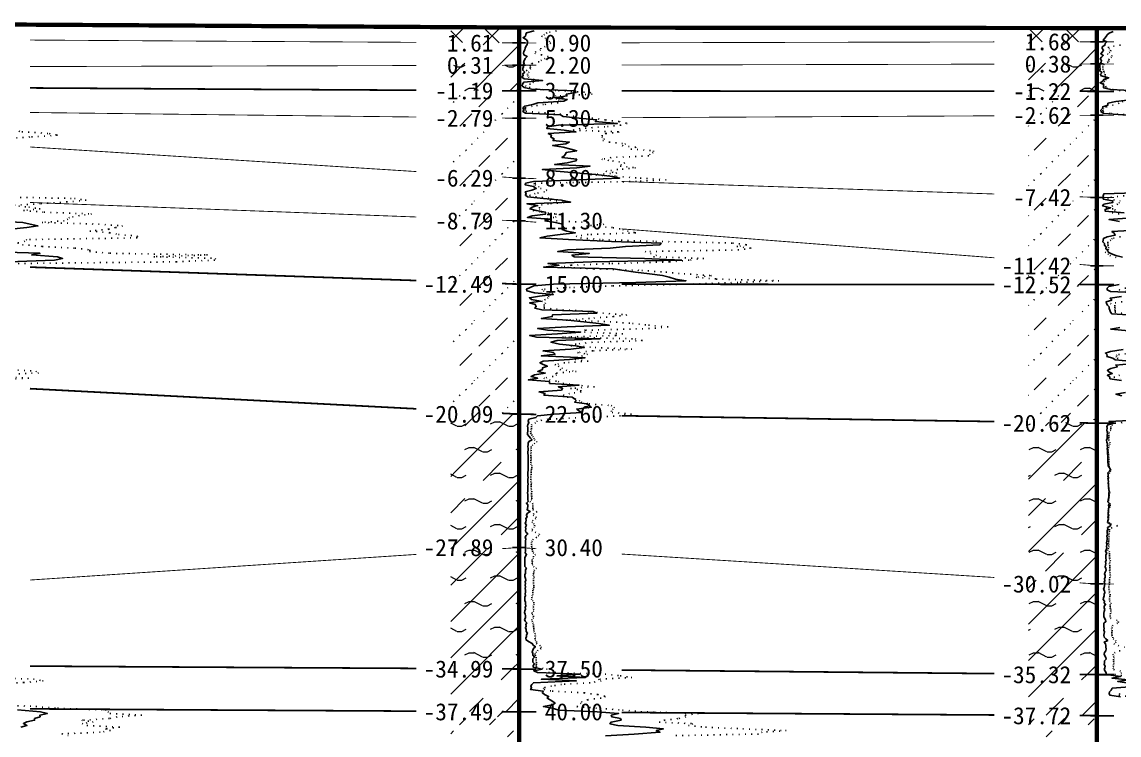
# Model space of a CAD drawing. Extents: x -37 to 3540, y -1485 to 297.
# Drawn here: x 1922 to 2050.3, y -1053.4 to -970 of the extents above; entities that cross this region are included whole.
import ezdxf
from ezdxf.enums import TextEntityAlignment as Align

# ---------------------------------------------------------------- set-up
doc = ezdxf.new("R2010")
doc.units = 0
doc.linetypes.add('DOT', pattern=[6.35, 0, -6.35])
for name, color, linetype in [('CURVE', 200, 'CONTINUOUS'), ('HOLE', 41, 'CONTINUOUS'), ('STRATUM', 241, 'CONTINUOUS')]:
    doc.layers.add(name, color=color, linetype=linetype)
doc.layers.add('HATCH', color=7, linetype='CONTINUOUS', lineweight=13)
doc.styles.add('ST', font='')
doc.styles.get('ST').set_extended_font_data('SimSun')
pattern_1 = [(45, (1459.3464, -1188), (-2.12132, 2.12132), [10, 0]), (135, (1459.3464, -1188), (-2.12132, -2.12132), [10, 0])]
pattern_2 = [(45, (1459.3464, -1188), (-4.24264, 4.24264), [10, 0]), (45, (1460.4074, -1191.182), (-2.12132, 6.36396), [3, -3])]
pattern_3 = [(45, (1459.3464, -1188), (-4.24264, 4.24264), [10, 0]), (45, (1460.4074, -1191.182), (-2.12132, 6.36396), [3, -3]), (26.565, (1460.4205, -1188.2536), (5.999823, 5.999812), [0.567, -12.849]), (0, (1459.8535, -1188.2536), (0, 6), [0.567, -5.433]), (26.565, (1457.765, -1188), (5.999823, 5.999812), [0.567, -12.849]), (0, (1458.272, -1187.7464), (0, 6), [0.567, -5.433]), (153.435, (1459.8535, -1188.2536), (-5.999818, -5e-06), [1.134, -12.2826]), (26.565, (1463.4205, -1185.2536), (5.999823, 5.999812), [0.567, -12.849]), (0, (1462.8535, -1185.2536), (0, 6), [0.567, -5.433]), (26.565, (1460.765, -1185), (5.999823, 5.999812), [0.567, -12.849]), (0, (1461.272, -1184.7464), (0, 6), [0.567, -5.433]), (153.435, (1462.8535, -1185.2536), (-5.999818, -5e-06), [1.134, -12.2826])]
pattern_4 = [(45, (1459.3464, -1188), (-7e-07, 6.999982), [1.971956, -7.927535]), (45, (1462.1593, -1185.171), (-7e-07, 6.999982), [1.99367, -7.90583]), (45, (1464.414, -1182.918), (-7e-07, 6.999982), [1.81361, -8.08588]), (26.56505, (1459.3464, -1184.5), (7, 7), [0.0965, -15.555976]), (36.8699, (1460.0464, -1183.8), (6.9999998, 7.0000002), [0.19775, -34.80225]), (315, (1462.8464, -1181.024), (6.999982, 1e-06), [0.033054, -9.86644]), (26.56505, (1462.8464, -1188), (7, 7), [0.14475, -15.50773]), (26.56505, (1463.5464, -1187.3), (7, 7), [0.10528, -15.547196]), (90, (1463.8964, -1186.95), (-7, -5e-07), [0.02877, -6.97123]), (26.56505, (1464.2464, -1186.6), (7, 7), [0.09101, -31.21394]), (36.8699, (1464.9464, -1185.9), (6.9999998, 7.0000002), [0.11069, -34.88931]), (45, (1465.6464, -1185.2), (-2e-07, 6.999982), [0.10911, -9.79038]), (315, (1466.2605, -1184.452), (6.999982, 1e-06), [0.033054, -9.86644]), (36.8699, (1460.7464, -1183.1), (7, 7), [0.10224, -34.89776]), (53.1301, (1461.4464, -1182.4), (13.9999998, 21.0000002), [0.134384, -34.865616]), (53.1301, (1462.1464, -1181.7), (13.9999998, 21), [0.126246, -34.873754])]
pattern_5 = [(45, (1459.3464, -1188), (-2.12132, 2.12132), [10, 0]), (26.565, (1460.4205, -1188.2536), (5.999823, 5.999812), [0.567, -12.849]), (0, (1459.8535, -1188.2536), (0, 6), [0.567, -5.433]), (26.565, (1457.765, -1188), (5.999823, 5.999812), [0.567, -12.849]), (0, (1458.272, -1187.7464), (0, 6), [0.567, -5.433]), (153.435, (1459.8535, -1188.2536), (-5.999818, -5e-06), [1.134, -12.2826]), (26.565, (1463.4205, -1185.2536), (5.999823, 5.999812), [0.567, -12.849]), (0, (1462.8535, -1185.2536), (0, 6), [0.567, -5.433]), (26.565, (1460.765, -1185), (5.999823, 5.999812), [0.567, -12.849]), (0, (1461.272, -1184.7464), (0, 6), [0.567, -5.433]), (153.435, (1462.8535, -1185.2536), (-5.999818, -5e-06), [1.134, -12.2826])]
pattern_6 = [(45, (1459.3464, -1188), (-6e-07, 6.999982), [0.9473, -8.9522]), (45, (1460.7464, -1186.6), (-6e-07, 6.999982), [0.9869, -8.9126]), (45, (1462.1464, -1185.2), (-6e-07, 6.999982), [1.06018, -8.83931]), (45, (1463.5464, -1183.8), (-6e-07, 6.999982), [0.94918, -8.95032]), (45, (1464.9464, -1182.4), (-6e-07, 6.999982), [1.0365, -8.86299]), (45, (1462.8464, -1188), (-6e-07, 6.999982), [1.01335, -8.88615]), (45, (1464.2464, -1186.6), (-6e-07, 6.999982), [1.07896, -12.12037]), (45, (1465.6464, -1185.2), (-6e-07, 6.999982), [0.99882, -8.90067]), (45, (1460.0464, -1183.8), (-4e-07, 6.999982), [1.05533, -8.844165]), (45, (1461.4464, -1182.4), (-4e-07, 6.999982), [1.0365, -8.86299])]

msp = doc.modelspace()

# ---------------------------------------------------------------- hatches: boundary and pattern name
at = {"layer": 'HATCH'}
h = msp.add_hatch(dxfattribs=at)
h.set_pattern_fill('STT', color=50, style=0)
h.set_pattern_definition(pattern_1)
h.paths.add_polyline_path([(1980.11, -970.65), (1972.11, -970.6), (1972.11, -972.4), (1980.11, -972.45)])
h.paths.add_polyline_path([(1970.9, -973.94), (1977.6, -973.94), (1977.6, -971.01), (1970.9, -971.01)], flags=9)
h = msp.add_hatch(dxfattribs=at)
h.set_pattern_fill('FZNT', color=32, style=0)
h.set_pattern_definition(pattern_2)
h.paths.add_polyline_path([(1980.11, -972.45), (1972.11, -972.4), (1972.11, -975.07), (1980.11, -975.05)])
h.paths.add_polyline_path([(1970.9, -976.54), (1977.6, -976.54), (1977.6, -973.61), (1970.9, -973.61)], flags=9)
h.paths.add_polyline_path([(1970.9, -973.94), (1977.6, -973.94), (1977.6, -971.01), (1970.9, -971.01)], flags=9)
h = msp.add_hatch(dxfattribs=at)
h.set_pattern_fill('STT', color=50, style=0)
h.set_pattern_definition(pattern_1)
h.paths.add_polyline_path([(2047.68, -970.71), (2039.68, -970.7), (2039.68, -972.32), (2047.68, -972.31)])
h.paths.add_polyline_path([(2038.47, -973.79), (2045.17, -973.79), (2045.17, -970.86), (2038.47, -970.86)], flags=9)
h = msp.add_hatch(dxfattribs=at)
h.set_pattern_fill('FZNT', color=32, style=0)
h.set_pattern_definition(pattern_2)
h.paths.add_polyline_path([(2047.68, -972.31), (2039.68, -972.32), (2039.68, -974.92), (2047.68, -974.91)])
h.paths.add_polyline_path([(2038.47, -976.39), (2045.17, -976.39), (2045.17, -973.46), (2038.47, -973.46)], flags=9)
h.paths.add_polyline_path([(2038.47, -973.79), (2045.17, -973.79), (2045.17, -970.86), (2038.47, -970.86)], flags=9)
h = msp.add_hatch(dxfattribs=at)
h.set_pattern_fill('YNFNT', color=251, style=0)
h.set_pattern_definition(pattern_3)
h.paths.add_polyline_path([(1980.11, -975.05), (1972.11, -975.07), (1972.11, -978), (1980.11, -978.05)])
h.paths.add_polyline_path([(1969.47, -979.54), (1977.6, -979.54), (1977.6, -976.61), (1969.47, -976.61)], flags=9)
h.paths.add_polyline_path([(1970.9, -976.54), (1977.6, -976.54), (1977.6, -973.61), (1970.9, -973.61)], flags=9)
h = msp.add_hatch(dxfattribs=at)
h.set_pattern_fill('YNFNT', color=251, style=0)
h.set_pattern_definition(pattern_3)
h.paths.add_polyline_path([(2047.68, -974.91), (2039.68, -974.92), (2039.68, -978.1), (2047.68, -978.11)])
h.paths.add_polyline_path([(2037.05, -979.59), (2045.17, -979.59), (2045.17, -976.68), (2037.05, -976.68)], flags=9)
h.paths.add_polyline_path([(2038.47, -976.39), (2045.17, -976.39), (2045.17, -973.46), (2038.47, -973.46)], flags=9)
h = msp.add_hatch(dxfattribs=at)
h.set_pattern_fill('SZFT', color=52, style=0)
h.set_pattern_definition(pattern_4)
h.paths.add_polyline_path([(1980.11, -978.05), (1972.11, -978), (1972.11, -981.16), (1980.11, -981.25)])
h.paths.add_polyline_path([(1969.47, -982.74), (1977.6, -982.74), (1977.6, -979.81), (1969.47, -979.81)], flags=9)
h.paths.add_polyline_path([(1969.47, -979.54), (1977.6, -979.54), (1977.6, -976.61), (1969.47, -976.61)], flags=9)
h = msp.add_hatch(dxfattribs=at)
h.set_pattern_fill('SZFT', color=52, style=0)
h.set_pattern_definition(pattern_4)
h.paths.add_polyline_path([(2047.68, -978.11), (2046.93, -978.11), (2039.68, -978.1), (2039.68, -980.95), (2047.68, -980.91)])
h.paths.add_polyline_path([(2037.04, -982.39), (2045.17, -982.39), (2045.17, -979.46), (2037.04, -979.46)], flags=9)
h.paths.add_polyline_path([(2037.05, -979.59), (2045.17, -979.59), (2045.17, -976.68), (2037.05, -976.68)], flags=9)
h = msp.add_hatch(dxfattribs=at)
h.set_pattern_fill('SZFT', color=52, style=0)
h.set_pattern_definition(pattern_4)
h.paths.add_polyline_path([(1980.11, -981.25), (1972.11, -981.16), (1972.11, -987.74), (1980.11, -988.25)])
h.paths.add_polyline_path([(1969.47, -989.74), (1977.6, -989.74), (1977.6, -986.81), (1969.47, -986.81)], flags=9)
h.paths.add_polyline_path([(1969.47, -982.74), (1977.6, -982.74), (1977.6, -979.81), (1969.47, -979.81)], flags=9)
h = msp.add_hatch(dxfattribs=at)
h.set_pattern_fill('SZFT', color=52, style=0)
h.set_pattern_definition(pattern_4)
h.paths.add_polyline_path([(2047.68, -980.91), (2039.68, -980.95), (2039.68, -990.24), (2047.68, -990.51)])
h.paths.add_polyline_path([(2037.05, -991.99), (2045.17, -991.99), (2045.17, -989.09), (2037.05, -989.09)], flags=9)
h.paths.add_polyline_path([(2037.04, -982.39), (2045.17, -982.39), (2045.17, -979.46), (2037.04, -979.46)], flags=9)
h = msp.add_hatch(dxfattribs=at)
h.set_pattern_fill('SZFT', color=52, style=0)
h.set_pattern_definition(pattern_4)
h.paths.add_polyline_path([(1980.11, -988.25), (1972.11, -987.74), (1972.11, -992.95), (1980.11, -993.25)])
h.paths.add_polyline_path([(1969.47, -994.74), (1977.6, -994.74), (1977.6, -991.81), (1969.47, -991.81)], flags=9)
h.paths.add_polyline_path([(1969.47, -989.74), (1977.6, -989.74), (1977.6, -986.81), (1969.47, -986.81)], flags=9)
h = msp.add_hatch(dxfattribs=at)
h.set_pattern_fill('SZFT', color=52, style=0)
h.set_pattern_definition(pattern_4)
h.paths.add_polyline_path([(2047.68, -990.51), (2039.68, -990.24), (2039.68, -997.88), (2047.68, -998.51)])
h.paths.add_polyline_path([(2035.62, -999.99), (2045.17, -999.99), (2045.17, -997.08), (2035.62, -997.08)], flags=9)
h.paths.add_polyline_path([(2037.05, -991.99), (2045.17, -991.99), (2045.17, -989.09), (2037.05, -989.09)], flags=9)
h = msp.add_hatch(dxfattribs=at)
h.set_pattern_fill('SZFT', color=52, style=0)
h.set_pattern_definition(pattern_4)
h.paths.add_polyline_path([(1980.11, -993.25), (1972.11, -992.95), (1972.11, -1000.37), (1980.11, -1000.65)])
h.paths.add_polyline_path([(1968.04, -1002.14), (1977.6, -1002.14), (1977.6, -999.21), (1968.04, -999.21)], flags=9)
h.paths.add_polyline_path([(1969.47, -994.74), (1977.6, -994.74), (1977.6, -991.81), (1969.47, -991.81)], flags=9)
h = msp.add_hatch(dxfattribs=at)
h.set_pattern_fill('SZFT', color=52, style=0)
h.set_pattern_definition(pattern_4)
h.paths.add_polyline_path([(2047.68, -998.51), (2039.68, -997.88), (2039.68, -1000.7), (2047.68, -1000.71)])
h.paths.add_polyline_path([(2035.62, -1002.19), (2045.17, -1002.19), (2045.17, -999.28), (2035.62, -999.28)], flags=9)
h.paths.add_polyline_path([(2035.62, -999.99), (2045.17, -999.99), (2045.17, -997.08), (2035.62, -997.08)], flags=9)
h = msp.add_hatch(dxfattribs=at)
h.set_pattern_fill('SZFT', color=52, style=0)
h.set_pattern_definition(pattern_4)
h.paths.add_polyline_path([(1980.11, -1000.65), (1972.11, -1000.37), (1972.11, -1015.43), (1980.11, -1015.85)])
h.paths.add_polyline_path([(1968.04, -1017.34), (1977.6, -1017.34), (1977.6, -1014.41), (1968.04, -1014.41)], flags=9)
h.paths.add_polyline_path([(1968.04, -1002.14), (1977.6, -1002.14), (1977.6, -999.21), (1968.04, -999.21)], flags=9)
h = msp.add_hatch(dxfattribs=at)
h.set_pattern_fill('SZFT', color=52, style=0)
h.set_pattern_definition(pattern_4)
h.paths.add_polyline_path([(2047.68, -1000.71), (2046.93, -1000.71), (2039.68, -1000.7), (2039.68, -1016.78), (2047.68, -1016.91)])
h.paths.add_polyline_path([(2035.61, -1018.39), (2045.17, -1018.39), (2045.17, -1015.46), (2035.61, -1015.46)], flags=9)
h.paths.add_polyline_path([(2035.62, -1002.19), (2045.17, -1002.19), (2045.17, -999.28), (2035.62, -999.28)], flags=9)
h = msp.add_hatch(dxfattribs=at)
h.set_pattern_fill('YNFNT', color=251, style=0)
h.set_pattern_definition(pattern_3)
h.paths.add_polyline_path([(1980.11, -1015.85), (1972.11, -1015.43), (1972.11, -1031.98), (1980.11, -1031.45)])
h.paths.add_polyline_path([(1968.04, -1032.94), (1977.6, -1032.94), (1977.6, -1030.01), (1968.04, -1030.01)], flags=9)
h.paths.add_polyline_path([(1968.04, -1017.34), (1977.6, -1017.34), (1977.6, -1014.41), (1968.04, -1014.41)], flags=9)
h = msp.add_hatch(dxfattribs=at)
h.set_pattern_fill('YNFNT', color=251, style=0)
h.set_pattern_definition(pattern_3)
h.paths.add_polyline_path([(2047.68, -1016.91), (2039.68, -1016.78), (2039.68, -1035.2), (2047.68, -1035.71)])
h.paths.add_polyline_path([(2035.61, -1037.19), (2045.17, -1037.19), (2045.17, -1034.26), (2035.61, -1034.26)], flags=9)
h.paths.add_polyline_path([(2035.61, -1018.39), (2045.17, -1018.39), (2045.17, -1015.46), (2035.61, -1015.46)], flags=9)
h = msp.add_hatch(dxfattribs=at)
h.set_pattern_fill('YNNT', color=251, style=0)
h.set_pattern_definition(pattern_5)
h.paths.add_polyline_path([(1980.11, -1031.45), (1972.11, -1031.98), (1972.11, -1045.6), (1980.11, -1045.65)])
h.paths.add_polyline_path([(1968.04, -1047.14), (1977.6, -1047.14), (1977.6, -1044.21), (1968.04, -1044.21)], flags=9)
h.paths.add_polyline_path([(1968.04, -1032.94), (1977.6, -1032.94), (1977.6, -1030.01), (1968.04, -1030.01)], flags=9)
h = msp.add_hatch(dxfattribs=at)
h.set_pattern_fill('YNNT', color=251, style=0)
h.set_pattern_definition(pattern_5)
h.paths.add_polyline_path([(2047.68, -1035.71), (2039.68, -1035.2), (2039.68, -1046.23), (2047.68, -1046.31)])
h.paths.add_polyline_path([(2035.61, -1047.79), (2045.17, -1047.79), (2045.17, -1044.86), (2035.61, -1044.86)], flags=9)
h.paths.add_polyline_path([(2035.61, -1037.19), (2045.17, -1037.19), (2045.17, -1034.26), (2035.61, -1034.26)], flags=9)
h = msp.add_hatch(dxfattribs=at)
h.set_pattern_fill('FZNT', color=32, style=0)
h.set_pattern_definition(pattern_2)
h.paths.add_polyline_path([(1980.11, -1045.65), (1972.11, -1045.6), (1972.11, -1050.6), (1980.11, -1050.65)])
h.paths.add_polyline_path([(1968.04, -1052.14), (1977.6, -1052.14), (1977.6, -1049.21), (1968.04, -1049.21)], flags=9)
h.paths.add_polyline_path([(1968.04, -1047.14), (1977.6, -1047.14), (1977.6, -1044.21), (1968.04, -1044.21)], flags=9)
h = msp.add_hatch(dxfattribs=at)
h.set_pattern_fill('FZNT', color=32, style=0)
h.set_pattern_definition(pattern_2)
h.paths.add_polyline_path([(2047.68, -1046.31), (2039.68, -1046.23), (2039.68, -1051.05), (2047.68, -1051.11)])
h.paths.add_polyline_path([(2035.61, -1052.59), (2045.17, -1052.59), (2045.17, -1049.66), (2035.61, -1049.66)], flags=9)
h.paths.add_polyline_path([(2035.61, -1047.79), (2045.17, -1047.79), (2045.17, -1044.86), (2035.61, -1044.86)], flags=9)
h = msp.add_hatch(dxfattribs=at)
h.set_pattern_fill('NZFT', color=52, style=0)
h.set_pattern_definition(pattern_6)
h.paths.add_polyline_path([(1980.11, -1050.65), (1972.11, -1050.6), (1972.11, -1055.88), (1980.11, -1055.65)])
h.paths.add_polyline_path([(1968.04, -1057.14), (1977.6, -1057.14), (1977.6, -1054.21), (1968.04, -1054.21)], flags=9)
h.paths.add_polyline_path([(1968.04, -1052.14), (1977.6, -1052.14), (1977.6, -1049.21), (1968.04, -1049.21)], flags=9)
h = msp.add_hatch(dxfattribs=at)
h.set_pattern_fill('NZFT', color=52, style=0)
h.set_pattern_definition(pattern_6)
h.paths.add_polyline_path([(2047.68, -1051.11), (2039.68, -1051.05), (2039.68, -1056.93), (2047.68, -1057.11)])
h.paths.add_polyline_path([(2035.61, -1058.59), (2045.17, -1058.59), (2045.17, -1055.66), (2035.61, -1055.66)], flags=9)
h.paths.add_polyline_path([(2035.61, -1052.59), (2045.17, -1052.59), (2045.17, -1049.66), (2035.61, -1049.66)], flags=9)

# ---------------------------------------------------------------- linework, layer by layer
at = {"layer": 'CURVE', "color": 30, "linetype": 'Continuous'}
for points in [[(1981.86, -971.05), (1980.98, -971.25), (1980.9, -971.45), (1980.87, -971.65), (1980.58, -971.85), (1980.95, -972.05), (1981.11, -972.25), (1981.09, -972.45), (1981.05, -972.65), (1980.9, -972.85), (1980.84, -973.05), (1980.78, -973.25), (1980.68, -973.45), (1980.63, -973.65), (1980.67, -973.85), (1981.06, -974.05), (1980.82, -974.25), (1980.76, -974.45), (1980.63, -974.65), (1980.72, -974.85), (1980.55, -975.05), (1980.64, -975.25), (1980.55, -975.45), (1980.53, -975.65), (1980.78, -975.85), (1980.54, -976.05), (1980.59, -976.25), (1980.43, -976.45), (1980.71, -976.65), (1982.86, -976.85), (1980.66, -977.05), (1980.52, -977.25), (1980.49, -977.45), (1980.72, -977.65), (1981.55, -977.85), (1986.71, -978.05), (1986.76, -978.25), (1985.62, -978.45), (1985.71, -978.65), (1984.29, -978.85), (1985.74, -979.05), (1985.35, -979.25), (1982.3, -979.45), (1981.72, -979.65), (1980.78, -979.85), (1980.56, -980.05), (1980.68, -980.25), (1980.53, -980.45), (1980.87, -980.65), (1984.97, -980.85), (1985.25, -981.05), (1987.14, -981.25), (1989.2, -981.45), (1989.01, -981.65), (1991.61, -981.85), (1984.73, -982.05), (1983.42, -982.25), (1983.35, -982.45), (1985.39, -982.65), (1986.76, -982.85), (1983.53, -983.05), (1983.9, -983.25), (1983.82, -983.45), (1984.21, -983.65), (1984.07, -983.85), (1985.97, -984.05), (1985.56, -984.25), (1984.03, -984.45), (1985.28, -984.65), (1986.18, -984.85), (1986.85, -985.05), (1985.62, -985.25), (1985.53, -985.45), (1985.39, -985.65), (1985.12, -985.85), (1986.86, -986.05), (1986.76, -986.25), (1985.72, -986.45), (1984.27, -986.65), (1988.41, -986.85), (1986.87, -987.05), (1982.83, -987.25), (1984.46, -987.45), (1986.76, -987.65), (1989.08, -987.85), (1991.05, -988.05), (1991.87, -988.25), (1987.09, -988.45), (1981.81, -988.65), (1980.87, -988.85), (1980.84, -989.05), (1981.81, -989.25), (1982.12, -989.45), (1981.61, -989.65), (1980.84, -989.85), (1980.94, -990.05), (1980.86, -990.25), (1981.1, -990.45), (1982.95, -990.65), (1985.09, -990.85), (1986.14, -991.05), (1981.03, -991.25), (1982.23, -991.45), (1981.66, -991.65), (1981.38, -991.85), (1982.1, -992.05), (1983.2, -992.25), (1983.21, -992.45), (1981.65, -992.65), (1981.08, -992.85), (1983.72, -993.05), (1983.13, -993.25), (1984.36, -993.45), (1985.19, -993.65), (1985.2, -993.85), (1985.37, -994.05), (1985.14, -994.25), (1985.69, -994.45), (1986.7, -994.65), (1984.9, -994.85), (1983.4, -995.05), (1982.55, -995.25), (1985.9, -995.45), (1990.91, -995.65), (1996.71, -995.85), (1996.58, -996.05), (1992.55, -996.25), (1990.77, -996.45), (1985.77, -996.65), (1984.64, -996.85), (1988.32, -997.05), (1986.29, -997.25), (1986.55, -997.45), (1994.78, -997.65), (1999.13, -997.85), (1988.6, -998.05), (1983.48, -998.25), (1984.76, -998.45), (1982.98, -998.65), (1991.13, -998.85), (1992.38, -999.05), (1993.73, -999.25), (1995.37, -999.45), (1996.89, -999.65), (1997.66, -999.85), (1998.39, -1000.05), (1999.62, -1000.25), (1993.78, -1000.45), (1984.14, -1000.65), (1981.83, -1000.85), (1981.39, -1001.05), (1980.96, -1001.25), (1981.03, -1001.45), (1981.92, -1001.65), (1984.13, -1001.85), (1982.5, -1002.05), (1981.31, -1002.25), (1981.56, -1002.45), (1982.62, -1002.65), (1981.33, -1002.85), (1982, -1003.05), (1982.12, -1003.25), (1981.94, -1003.45), (1982.79, -1003.65), (1988.79, -1003.85), (1989.19, -1004.05), (1984.01, -1004.25), (1983.98, -1004.45), (1982.7, -1004.65), (1985.81, -1004.85), (1987.69, -1005.05), (1989.44, -1005.25), (1990.65, -1005.45), (1985.73, -1005.65), (1982.28, -1005.85), (1983.44, -1006.05), (1987.31, -1006.25), (1984.6, -1006.45), (1981.33, -1006.65), (1982.15, -1006.85), (1989.59, -1007.05), (1984.55, -1007.25), (1983.84, -1007.45), (1984.83, -1007.65), (1986.74, -1007.85), (1987.76, -1008.05), (1986.18, -1008.25), (1982.92, -1008.45), (1984.13, -1008.65), (1984.33, -1008.85), (1982.71, -1009.05), (1987.83, -1009.25), (1985.99, -1009.45), (1982.91, -1009.65), (1982.55, -1009.85), (1982.93, -1010.05), (1983.42, -1010.25), (1982.83, -1010.45), (1982.83, -1010.65), (1982.29, -1010.85), (1983.18, -1011.05), (1981.93, -1011.25), (1981.51, -1011.45), (1982.3, -1011.65), (1981.18, -1011.85), (1983.66, -1012.05), (1983.68, -1012.25), (1987.13, -1012.45), (1984.72, -1012.65), (1985.19, -1012.85), (1985.06, -1013.05), (1982.44, -1013.25), (1983.15, -1013.45), (1983.02, -1013.65), (1986.31, -1013.85), (1986.59, -1014.05), (1986.77, -1014.25), (1986.61, -1014.45), (1988.01, -1014.65), (1988.31, -1014.85), (1988.55, -1015.05), (1986.85, -1015.25), (1987.1, -1015.45), (1987.44, -1015.65), (1984.18, -1015.85), (1982.27, -1016.05), (1982.08, -1016.25), (1981.24, -1016.45), (1981.18, -1016.65), (1981.27, -1016.85), (1981.15, -1017.05), (1981.1, -1017.25), (1981.14, -1017.45), (1981.14, -1017.65), (1981.12, -1017.85), (1981.09, -1018.05), (1981.09, -1018.25), (1981.3, -1018.45), (1981.45, -1018.65), (1981.63, -1018.85), (1981.27, -1019.05), (1981.17, -1019.25), (1981.16, -1019.45), (1981.14, -1019.65), (1981.16, -1019.85), (1981.19, -1020.05), (1981.14, -1020.25), (1981.14, -1020.45), (1981.17, -1020.65), (1981.17, -1020.85), (1981.18, -1021.05), (1981.17, -1021.25), (1981.16, -1021.45), (1981.16, -1021.65), (1981.18, -1021.85), (1981.17, -1022.05), (1981.19, -1022.25), (1981.19, -1022.45), (1981.12, -1022.65), (1981.13, -1022.85), (1981.13, -1023.05), (1981.17, -1023.25), (1981.15, -1023.45), (1981.14, -1023.65), (1981.15, -1023.85), (1981.16, -1024.05), (1981.12, -1024.25), (1981.14, -1024.45), (1981.13, -1024.65), (1981.14, -1024.85), (1981.1, -1025.05), (1981.13, -1025.25), (1981.15, -1025.45), (1981.12, -1025.65), (1981.12, -1025.85), (1981.18, -1026.05), (1980.97, -1026.25), (1981.15, -1026.45), (1981.12, -1026.65), (1981.1, -1026.85), (1981.06, -1027.05), (1981.42, -1027.25), (1981.07, -1027.45), (1980.96, -1027.65), (1981.04, -1027.85), (1980.91, -1028.05), (1980.93, -1028.25), (1980.91, -1028.45), (1980.83, -1028.65), (1980.96, -1028.85), (1980.87, -1029.05), (1980.91, -1029.25), (1980.87, -1029.45), (1980.9, -1029.65), (1981.15, -1029.85), (1980.94, -1030.05), (1980.84, -1030.25), (1980.9, -1030.45), (1980.87, -1030.65), (1980.86, -1030.85), (1980.85, -1031.05), (1980.88, -1031.25), (1980.86, -1031.45), (1980.88, -1031.65), (1980.85, -1031.85), (1980.81, -1032.05), (1980.98, -1032.25), (1980.85, -1032.45), (1980.78, -1032.65), (1980.77, -1032.85), (1980.79, -1033.05), (1980.78, -1033.25), (1980.77, -1033.45), (1980.8, -1033.65), (1980.96, -1033.85), (1980.86, -1034.05), (1980.85, -1034.25), (1980.86, -1034.45), (1980.78, -1034.65), (1980.8, -1034.85), (1980.85, -1035.05), (1980.91, -1035.25), (1980.82, -1035.45), (1980.86, -1035.65), (1980.81, -1035.85), (1980.85, -1036.05), (1980.83, -1036.25), (1980.86, -1036.45), (1980.85, -1036.65), (1980.82, -1036.85), (1980.87, -1037.05), (1980.77, -1037.25), (1980.77, -1037.45), (1980.79, -1037.65), (1980.85, -1037.85), (1980.85, -1038.05), (1980.91, -1038.25), (1980.83, -1038.45), (1980.86, -1038.65), (1980.8, -1038.85), (1980.75, -1039.05), (1980.84, -1039.25), (1980.86, -1039.45), (1980.86, -1039.65), (1980.76, -1039.85), (1980.81, -1040.05), (1981, -1040.25), (1980.89, -1040.45), (1980.94, -1040.65), (1980.85, -1040.85), (1980.93, -1041.05), (1980.94, -1041.25), (1981.08, -1041.45), (1980.98, -1041.65), (1980.97, -1041.85), (1980.91, -1042.05), (1980.93, -1042.25), (1981.21, -1042.45), (1981.65, -1042.65), (1981.74, -1042.85), (1982.03, -1043.05), (1981.78, -1043.25), (1981.71, -1043.45), (1981.65, -1043.65), (1981.7, -1043.85), (1981.71, -1044.05), (1981.93, -1044.25), (1981.72, -1044.45), (1981.73, -1044.65), (1981.72, -1044.85), (1981.93, -1045.05), (1981.77, -1045.25), (1981.77, -1045.45), (1982.8, -1045.65), (1981.82, -1045.85), (1982.28, -1046.05), (1987.28, -1046.25), (1984.56, -1046.45), (1987.86, -1046.65), (1982.73, -1046.85), (1986.82, -1047.05), (1981.79, -1047.25), (1981.6, -1047.45), (1981.47, -1047.65), (1981.58, -1047.85), (1981.46, -1048.05), (1982.92, -1048.25), (1982.83, -1048.45), (1983.08, -1048.65), (1983.57, -1048.85), (1983.38, -1049.05), (1983.75, -1049.25), (1984.04, -1049.45), (1984.33, -1049.65), (1984.02, -1049.85), (1982.95, -1050.05), (1984.12, -1050.25), (1984.77, -1050.45), (1989.24, -1050.65), (1991.74, -1050.85), (1990.88, -1051.05), (1990.97, -1051.25), (1991.96, -1051.45), (1992.03, -1051.65), (1990.87, -1051.85), (1990.74, -1052.05), (1991.64, -1052.25), (1994.94, -1052.45), (1996.99, -1052.65), (1996.16, -1052.85), (1996.58, -1053.05), (1993.57, -1053.25), (1990.22, -1053.45)], [(2049.58, -971.11), (2049.12, -971.31), (2048.9, -971.51), (2048.75, -971.71), (2048.6, -971.91), (2048.4, -972.11), (2048.83, -972.31), (2048.65, -972.51), (2048.61, -972.71), (2048.3, -972.91), (2048.3, -973.11), (2048.46, -973.31), (2048.29, -973.51), (2048.13, -973.71), (2048.42, -973.91), (2048.23, -974.11), (2048.08, -974.31), (2048.23, -974.51), (2048.17, -974.71), (2048.04, -974.91), (2048.04, -975.11), (2048.02, -975.31), (2048.06, -975.51), (2048, -975.71), (2048.29, -975.91), (2048.09, -976.11), (2048.18, -976.31), (2049.07, -976.51), (2048.49, -976.71), (2048.37, -976.91), (2048.05, -977.11), (2048.49, -977.31), (2048.47, -977.51), (2048.46, -977.71), (2049.31, -977.91), (2053.86, -978.11)], [(2051.57, -979.11), (2049.91, -979.31), (2048.97, -979.51), (2048.98, -979.71), (2048.37, -979.91), (2048.33, -980.11), (2048.16, -980.31), (2048.18, -980.51), (2048.48, -980.71), (2051.27, -980.91)], [(2054.53, -989.91), (2048.48, -990.11), (2048.41, -990.31), (2048.44, -990.51), (2048.42, -990.71), (2049.5, -990.91), (2049.54, -991.11), (2048.51, -991.31), (2048.35, -991.51), (2049.29, -991.71), (2048.64, -991.91), (2048.64, -992.11), (2050.88, -992.31)], [(2051.69, -992.91), (2049.1, -993.11), (2050.32, -993.31)], [(1918.27, -993.24), (1922.07, -993.44), (1922.94, -993.64), (1923.84, -993.84), (1922.56, -994.04), (1920.63, -994.24)], [(2052.91, -994.31), (2049.44, -994.51), (2049.69, -994.71), (2049.82, -994.91), (2048.87, -995.11), (2048.45, -995.31), (2048.42, -995.51), (2048.36, -995.71), (2048.58, -995.91), (2048.58, -996.11), (2048.76, -996.31), (2048.74, -996.51), (2048.96, -996.71), (2049.01, -996.91), (2049.39, -997.11), (2049.91, -997.31), (2050.69, -997.51)], [(1917.39, -996.84), (1924.08, -997.04), (1923.13, -997.24), (1926.14, -997.44), (1926.72, -997.64), (1925.77, -997.84), (1920.41, -998.04)], [(2050.29, -1000.71), (2049.09, -1000.91), (2048.9, -1001.11), (2048.87, -1001.31), (2049.28, -1001.51), (2053.65, -1001.71)], [(2050.56, -1002.11), (2049.23, -1002.31), (2049.42, -1002.51), (2048.78, -1002.71), (2048.81, -1002.91), (2048.92, -1003.11), (2049.11, -1003.31), (2049.13, -1003.51), (2049.18, -1003.71), (2049.28, -1003.91), (2049.41, -1004.11), (2052.52, -1004.31)], [(2050.37, -1005.71), (2049.3, -1005.91), (2051.42, -1006.11)], [(2050.74, -1008.31), (2049.28, -1008.51), (2048.67, -1008.71), (2048.88, -1008.91), (2048.85, -1009.11), (2049.55, -1009.31), (2049.83, -1009.51), (2051.88, -1009.71)], [(2052.37, -1009.91), (2049.88, -1010.11), (2050.09, -1010.31), (2049.31, -1010.51), (2048.91, -1010.71), (2049.06, -1010.91), (2049.48, -1011.11), (2048.92, -1011.31), (2049.21, -1011.51), (2049.21, -1011.71), (2050.56, -1011.91)], [(2051.02, -1013.31), (2049.91, -1013.51), (2050.59, -1013.71)], [(2053.02, -1016.51), (2049.1, -1016.71), (2049.72, -1016.91), (2048.96, -1017.11), (2048.85, -1017.31), (2048.87, -1017.51), (2048.86, -1017.71), (2048.89, -1017.91), (2048.92, -1018.11), (2048.88, -1018.31), (2048.89, -1018.51), (2048.87, -1018.71), (2048.79, -1018.91), (2048.86, -1019.11), (2048.94, -1019.31), (2048.9, -1019.51), (2048.92, -1019.71), (2048.89, -1019.91), (2048.92, -1020.11), (2048.93, -1020.31), (2048.93, -1020.51), (2048.98, -1020.71), (2048.96, -1020.91), (2048.96, -1021.11), (2048.98, -1021.31), (2048.96, -1021.51), (2048.99, -1021.71), (2048.99, -1021.91), (2049.17, -1022.11), (2049.28, -1022.31), (2049.17, -1022.51), (2048.97, -1022.71), (2048.99, -1022.91), (2049, -1023.11), (2049.03, -1023.31), (2048.99, -1023.51), (2049.02, -1023.71), (2049.01, -1023.91), (2049.05, -1024.11), (2049.04, -1024.31), (2049.06, -1024.51), (2049.09, -1024.71), (2049.11, -1024.91), (2049.08, -1025.11), (2049.08, -1025.31), (2049.07, -1025.51), (2049.03, -1025.71), (2048.99, -1025.91), (2048.96, -1026.11), (2049.15, -1026.31), (2049.03, -1026.51), (2049.06, -1026.71), (2049.05, -1026.91), (2049.04, -1027.11), (2049.03, -1027.31), (2048.99, -1027.51), (2049.06, -1027.71), (2048.98, -1027.91), (2049.03, -1028.11), (2048.95, -1028.31), (2048.93, -1028.51), (2049.28, -1028.71), (2049.26, -1028.91), (2048.93, -1029.11), (2048.96, -1029.31), (2048.9, -1029.51), (2048.88, -1029.71), (2048.92, -1029.91), (2048.85, -1030.11), (2048.87, -1030.31), (2048.88, -1030.51), (2048.85, -1030.71), (2048.8, -1030.91), (2048.86, -1031.11), (2048.79, -1031.31), (2048.85, -1031.51), (2048.78, -1031.71), (2048.69, -1031.91), (2048.83, -1032.11), (2048.74, -1032.31), (2048.72, -1032.51), (2048.72, -1032.71), (2048.77, -1032.91), (2048.69, -1033.11), (2048.71, -1033.31), (2048.67, -1033.51), (2048.65, -1033.71), (2048.74, -1033.91), (2048.78, -1034.11), (2048.64, -1034.31), (2048.59, -1034.51), (2048.65, -1034.71), (2048.64, -1034.91), (2048.57, -1035.11), (2048.6, -1035.31), (2048.55, -1035.51), (2048.6, -1035.71), (2048.58, -1035.91), (2048.53, -1036.11), (2048.47, -1036.31), (2048.58, -1036.51), (2048.6, -1036.71), (2048.52, -1036.91), (2048.54, -1037.11), (2048.45, -1037.31), (2048.42, -1037.51), (2048.57, -1037.71), (2048.53, -1037.91), (2048.69, -1038.11), (2048.55, -1038.31), (2048.55, -1038.51), (2048.6, -1038.71), (2048.53, -1038.91), (2048.49, -1039.11), (2048.48, -1039.31), (2048.51, -1039.51), (2048.57, -1039.71), (2048.7, -1039.91), (2048.74, -1040.11), (2048.5, -1040.31), (2048.49, -1040.51), (2048.48, -1040.71), (2048.52, -1040.91), (2048.51, -1041.11), (2048.57, -1041.31), (2048.53, -1041.51), (2048.49, -1041.71), (2048.54, -1041.91), (2048.74, -1042.11), (2048.95, -1042.31), (2048.55, -1042.51), (2048.67, -1042.71), (2048.74, -1042.91), (2048.74, -1043.11), (2048.77, -1043.31), (2048.74, -1043.51), (2048.59, -1043.71), (2048.55, -1043.91), (2048.6, -1044.11), (2048.74, -1044.31), (2048.75, -1044.51), (2048.57, -1044.71), (2048.57, -1044.91), (2048.53, -1045.11), (2048.66, -1045.31), (2048.6, -1045.51), (2048.55, -1045.71), (2048.64, -1045.91), (2048.76, -1046.11), (2048.74, -1046.31), (2050.45, -1046.51), (2049.44, -1046.71), (2051.32, -1046.91), (2050.12, -1047.11), (2051.41, -1047.31)], [(2051.99, -1047.71), (2049.47, -1047.91), (2049.36, -1048.11), (2049.17, -1048.31), (2049.12, -1048.51), (2049.2, -1048.71), (2050.43, -1048.91)], [(1921.44, -1050.44), (1924.14, -1050.64), (1924.95, -1050.84), (1924.07, -1051.04), (1924.09, -1051.24), (1923.45, -1051.44), (1923.45, -1051.64), (1922.53, -1051.84), (1922.15, -1052.04), (1922.56, -1052.24), (1921.85, -1052.44)]]:
    msp.add_lwpolyline(points, dxfattribs=at)
at = {"layer": 'CURVE', "color": 100, "linetype": 'DOT', "ltscale": 0.1}
for points in [[(1984.47, -971.05), (1983.38, -971.25), (1983.08, -971.45), (1982.74, -971.65), (1983.19, -971.85), (1983.23, -972.05), (1983.61, -972.25), (1983.81, -972.45), (1983.5, -972.65), (1983.17, -972.85), (1982.64, -973.05), (1982.63, -973.25), (1982.08, -973.45), (1981.95, -973.65), (1982.72, -973.85), (1983.5, -974.05), (1983.18, -974.25), (1982.72, -974.45), (1982.45, -974.65), (1981.62, -974.85), (1981.4, -975.05), (1981.42, -975.25), (1981.48, -975.45), (1980.95, -975.65), (1981.3, -975.85), (1981.09, -976.05), (1981.11, -976.25), (1981.2, -976.45), (1981.81, -976.65), (1981.77, -976.85), (1981.79, -977.05), (1981.44, -977.25), (1980.86, -977.45), (1981.3, -977.65), (1982.12, -977.85), (1984.71, -978.05), (1988.41, -978.25), (1988.67, -978.45), (1984.45, -978.65), (1983.72, -978.85), (1984.73, -979.05), (1984.99, -979.25), (1984.68, -979.45), (1982.98, -979.65), (1981.65, -979.85), (1980.82, -980.05), (1980.81, -980.25), (1980.9, -980.45), (1983.43, -980.65), (1985.71, -980.85), (1986.73, -981.05), (1988.63, -981.25), (1990.23, -981.45), (1991.83, -981.65), (1992.75, -981.85), (1992, -982.05), (1990.15, -982.25), (1987.25, -982.45), (1986.44, -982.65), (1991.83, -982.85), (1990.26, -983.05), (1989.84, -983.25), (1989.8, -983.45), (1990.1, -983.65), (1989.89, -983.85), (1990.66, -984.05), (1992.57, -984.25), (1992.17, -984.45), (1993.81, -984.65), (1993.18, -984.85), (1995.84, -985.05), (1995.78, -985.25), (1995.44, -985.45), (1995.27, -985.65), (1990.88, -985.85), (1989.77, -986.05), (1991.04, -986.25), (1992.46, -986.45), (1992.09, -986.65), (1991.93, -986.85), (1993.74, -987.05), (1991.65, -987.25), (1990.27, -987.45), (1991.54, -987.65), (1988.35, -987.85), (1991.5, -988.05), (1994.28, -988.25), (1997.32, -988.45), (1993.83, -988.65), (1981.89, -988.85), (1981.96, -989.05), (1982.38, -989.25), (1982.6, -989.45), (1983.37, -989.65), (1983.09, -989.85), (1982, -990.05), (1981.34, -990.25), (1982.04, -990.45), (1983.97, -990.65), (1983.71, -990.85), (1986.1, -991.05), (1983.55, -991.25), (1982.26, -991.45), (1982.48, -991.65), (1982.54, -991.85), (1981.76, -992.05), (1982.75, -992.25), (1984.37, -992.45), (1985.18, -992.65), (1984.19, -992.85), (1983.1, -993.05), (1984.47, -993.25), (1988, -993.45), (1990.04, -993.65), (1988, -993.85), (1991.11, -994.05), (1992.24, -994.25), (1992.78, -994.45), (1993.76, -994.65), (1988.19, -994.85), (1986.79, -995.05), (1987.31, -995.25), (1989.86, -995.45), (1996.1, -995.65), (2005.09, -995.85), (2006.74, -996.05), (2005.58, -996.25), (2007.26, -996.45), (2005.78, -996.65), (1994.84, -996.85), (1995.48, -997.05), (1996.18, -997.25), (1995.83, -997.45), (2001.71, -997.65), (2000, -997.85), (1997.68, -998.05), (1990.71, -998.25), (1986.19, -998.45), (1985.06, -998.65), (1988.87, -998.85), (1994.45, -999.05), (1997.28, -999.25), (1999.4, -999.45), (2002.6, -999.65), (2000.82, -999.85), (2003.16, -1000.05), (2010.49, -1000.25), (2005.7, -1000.45), (2000.01, -1000.65), (1991.01, -1000.85), (1986.1, -1001.05), (1982.77, -1001.25), (1982.96, -1001.45), (1984.02, -1001.65), (1983.52, -1001.85), (1983.6, -1002.05), (1983.53, -1002.25), (1983.19, -1002.45), (1982.75, -1002.65), (1983.21, -1002.85), (1983.03, -1003.05), (1983.06, -1003.25), (1983.02, -1003.45), (1985.22, -1003.65), (1988.47, -1003.85), (1989.89, -1004.05), (1992.7, -1004.25), (1991.14, -1004.45), (1988.34, -1004.65), (1985.63, -1004.85), (1990.75, -1005.05), (1993.37, -1005.25), (1995.25, -1005.45), (1997.55, -1005.65), (1995.33, -1005.85), (1987.84, -1006.05), (1987.02, -1006.25), (1992.23, -1006.45), (1991.42, -1006.65), (1985.19, -1006.85), (1993.67, -1007.05), (1994.55, -1007.25), (1988.68, -1007.45), (1986.78, -1007.65), (1986.17, -1007.85), (1988.99, -1008.05), (1993.3, -1008.25), (1988.73, -1008.45), (1986.96, -1008.65), (1988.13, -1008.85), (1987.51, -1009.05), (1986.65, -1009.25), (1986.66, -1009.45), (1988.17, -1009.65), (1985.45, -1009.85), (1984.31, -1010.05), (1984.69, -1010.25), (1985.19, -1010.45), (1984.88, -1010.65), (1986.79, -1010.85), (1984.45, -1011.05), (1984.48, -1011.25), (1984.08, -1011.45), (1983, -1011.65), (1983.65, -1011.85), (1984.67, -1012.05), (1985.23, -1012.25), (1986.68, -1012.45), (1988.93, -1012.65), (1986.14, -1012.85), (1987.33, -1013.05), (1987.37, -1013.25), (1986.02, -1013.45), (1985.28, -1013.65), (1985.74, -1013.85), (1986.64, -1014.05), (1987.15, -1014.25), (1987.35, -1014.45), (1988.28, -1014.65), (1990.87, -1014.85), (1991.26, -1015.05), (1991.1, -1015.25), (1990.85, -1015.45), (1990.98, -1015.65), (1993.24, -1015.85), (1991.96, -1016.05), (1987.49, -1016.25), (1983.48, -1016.45), (1982.24, -1016.65), (1982.03, -1016.85), (1981.61, -1017.05), (1981.55, -1017.25), (1981.56, -1017.45), (1981.55, -1017.65), (1981.47, -1017.85), (1981.45, -1018.05), (1981.58, -1018.25), (1981.72, -1018.45), (1981.84, -1018.65), (1981.91, -1018.85), (1982.21, -1019.05), (1981.95, -1019.25), (1981.73, -1019.45), (1981.53, -1019.65), (1981.49, -1019.85), (1981.52, -1020.05), (1981.51, -1020.25), (1981.49, -1020.45), (1981.49, -1020.65), (1981.49, -1020.85), (1981.53, -1021.05), (1981.49, -1021.25), (1981.48, -1021.45), (1981.49, -1021.65), (1981.59, -1021.85), (1981.61, -1022.05), (1981.57, -1022.25), (1981.52, -1022.45), (1981.51, -1022.65), (1981.54, -1022.85), (1981.48, -1023.05), (1981.47, -1023.25), (1981.48, -1023.45), (1981.49, -1023.65), (1981.56, -1023.85), (1981.52, -1024.05), (1981.52, -1024.25), (1981.52, -1024.45), (1981.53, -1024.65), (1981.6, -1024.85), (1981.57, -1025.05), (1981.56, -1025.25), (1981.57, -1025.45), (1981.6, -1025.65), (1981.59, -1025.85), (1981.38, -1026.05), (1981.69, -1026.25), (1981.71, -1026.45), (1981.72, -1026.65), (1981.72, -1026.85), (1981.72, -1027.05), (1982.21, -1027.25), (1981.85, -1027.45), (1981.75, -1027.65), (1982.11, -1027.85), (1982.08, -1028.05), (1981.76, -1028.25), (1981.59, -1028.45), (1981.79, -1028.65), (1981.96, -1028.85), (1981.89, -1029.05), (1981.68, -1029.25), (1981.6, -1029.45), (1981.98, -1029.65), (1982.5, -1029.85), (1982.41, -1030.05), (1982.17, -1030.25), (1981.76, -1030.45), (1981.66, -1030.65), (1981.57, -1030.85), (1981.56, -1031.05), (1981.58, -1031.25), (1981.59, -1031.45), (1981.63, -1031.65), (1981.69, -1031.85), (1981.76, -1032.05), (1982.02, -1032.25), (1981.8, -1032.45), (1981.78, -1032.65), (1981.65, -1032.85), (1981.67, -1033.05), (1981.63, -1033.25), (1981.64, -1033.45), (1981.8, -1033.65), (1982.14, -1033.85), (1981.92, -1034.05), (1981.85, -1034.25), (1981.81, -1034.45), (1981.76, -1034.65), (1981.88, -1034.85), (1981.8, -1035.05), (1981.81, -1035.25), (1981.78, -1035.45), (1981.78, -1035.65), (1981.85, -1035.85), (1981.85, -1036.05), (1981.8, -1036.25), (1981.71, -1036.45), (1981.71, -1036.65), (1981.72, -1036.85), (1981.68, -1037.05), (1981.62, -1037.25), (1981.55, -1037.45), (1981.68, -1037.65), (1981.83, -1037.85), (1981.88, -1038.05), (1981.78, -1038.25), (1981.77, -1038.45), (1981.79, -1038.65), (1981.85, -1038.85), (1981.6, -1039.05), (1981.66, -1039.25), (1981.79, -1039.45), (1981.78, -1039.65), (1981.6, -1039.85), (1981.64, -1040.05), (1981.73, -1040.25), (1981.78, -1040.45), (1981.78, -1040.65), (1981.84, -1040.85), (1981.85, -1041.05), (1981.82, -1041.25), (1981.94, -1041.45), (1982.01, -1041.65), (1982.04, -1041.85), (1981.97, -1042.05), (1981.99, -1042.25), (1982.16, -1042.45), (1982.12, -1042.65), (1982.52, -1042.85), (1982.68, -1043.05), (1982.68, -1043.25), (1982.32, -1043.45), (1982.15, -1043.65), (1981.97, -1043.85), (1982, -1044.05), (1982.09, -1044.25), (1982.12, -1044.45), (1982.09, -1044.65), (1982.15, -1044.85), (1982.14, -1045.05), (1982.11, -1045.25), (1982.11, -1045.45), (1983.31, -1045.65), (1984.19, -1045.85), (1983.57, -1046.05), (1990.17, -1046.25), (1991.95, -1046.45), (1993.31, -1046.65), (1989.4, -1046.85), (1989.72, -1047.05), (1988.42, -1047.25), (1985.08, -1047.45), (1983.91, -1047.65), (1982.98, -1047.85), (1983.01, -1048.05), (1983.98, -1048.25), (1987.75, -1048.45), (1989.31, -1048.65), (1990.2, -1048.85), (1989.7, -1049.05), (1988.11, -1049.25), (1987.49, -1049.45), (1987.29, -1049.65), (1987.69, -1049.85), (1986.88, -1050.05), (1989.53, -1050.25), (1992.2, -1050.45), (1994.35, -1050.65), (2001.1, -1050.85), (1999.54, -1051.05), (1999.62, -1051.25), (1998.66, -1051.45), (1997.14, -1051.65), (1996.49, -1051.85), (2000.43, -1052.05), (1999.91, -1052.25), (2001.92, -1052.45), (2006.27, -1052.65), (2011.35, -1052.85), (2008.55, -1053.05), (2008.1, -1053.25), (1998.12, -1053.45)], [(2050.44, -972.71), (2049.03, -972.91), (2049.06, -973.11), (2049.33, -973.31), (2049.21, -973.51), (2048.91, -973.71), (2049.47, -973.91), (2049.4, -974.11), (2049.1, -974.31), (2049.06, -974.51), (2048.99, -974.71), (2048.53, -974.91), (2048.39, -975.11), (2048.36, -975.31), (2048.36, -975.51), (2048.49, -975.71), (2048.5, -975.91), (2048.66, -976.11), (2048.61, -976.31), (2048.67, -976.51), (2048.73, -976.71), (2048.61, -976.91), (2048.37, -977.11), (2048.43, -977.31), (2048.69, -977.51), (2048.78, -977.71), (2049.56, -977.91), (2051.08, -978.11)], [(2050.71, -979.31), (2050.27, -979.51), (2049.6, -979.71), (2048.78, -979.91), (2048.47, -980.11), (2048.39, -980.31), (2048.39, -980.51), (2049.3, -980.71), (2052.29, -980.91)], [(1920.89, -982.64), (1921.98, -982.84), (1925.16, -983.04), (1926.13, -983.24), (1922.89, -983.44), (1920.18, -983.64)], [(1918.83, -990.44), (1928.11, -990.64), (1929.48, -990.84), (1927.24, -991.04), (1924.13, -991.24), (1920.86, -991.44), (1922.77, -991.64), (1924.1, -991.84), (1922.17, -992.04), (1924.56, -992.24), (1930.11, -992.44), (1928.7, -992.64), (1927.52, -992.84), (1927.35, -993.04), (1926.93, -993.24), (1924.32, -993.44), (1930.92, -993.64), (1933.75, -993.84), (1932.91, -994.04), (1932.11, -994.24), (1929.92, -994.44), (1932.23, -994.64), (1933.26, -994.84), (1935.48, -995.04), (1935.45, -995.24), (1922.53, -995.44), (1922.33, -995.64), (1921.46, -995.84), (1922.02, -996.04), (1924.35, -996.24), (1928.18, -996.44), (1929.91, -996.64), (1929.88, -996.84), (1932.27, -997.04), (1943.66, -997.24), (1937.41, -997.44), (1944.63, -997.64), (1944.53, -997.84), (1940.02, -998.04), (1921.2, -998.24)], [(2050.87, -990.31), (2049, -990.51), (2048.91, -990.71), (2050.39, -990.91)], [(2050.33, -991.11), (2050.12, -991.31), (2049.53, -991.51), (2048.75, -991.71), (2049.81, -991.91), (2049.83, -992.11), (2049.45, -992.31), (2050.72, -992.51)], [(2050.43, -995.11), (2049.48, -995.31), (2049.3, -995.51), (2048.98, -995.71), (2048.96, -995.91), (2048.98, -996.11), (2049.06, -996.31), (2049.02, -996.51), (2048.98, -996.71), (2048.65, -996.91), (2048.95, -997.11), (2049.18, -997.31), (2049.85, -997.51), (2050.41, -997.71)], [(2051.05, -1001.11), (2050.27, -1001.31), (2051.01, -1001.51)], [(2050.63, -1002.71), (2049.27, -1002.91), (2049.79, -1003.11), (2049.79, -1003.31), (2049.78, -1003.51), (2049.82, -1003.71), (2049.79, -1003.91), (2051, -1004.11)], [(2051.77, -1008.71), (2050, -1008.91), (2049.94, -1009.11), (2050.06, -1009.31), (2050.57, -1009.51)], [(1920.75, -1010.64), (1923.58, -1010.84), (1923.92, -1011.04), (1918.6, -1011.24)], [(1919.04, -1011.44), (1922.78, -1011.64), (1919.67, -1011.84)], [(2050.34, -1011.31), (2049.68, -1011.51), (2050.4, -1011.71)], [(2052.83, -1016.71), (2049.61, -1016.91), (2049.49, -1017.11), (2049.33, -1017.31), (2049.3, -1017.51), (2049.32, -1017.71), (2049.1, -1017.91), (2049.07, -1018.11), (2049.07, -1018.31), (2049.08, -1018.51), (2049.07, -1018.71), (2049.03, -1018.91), (2049.22, -1019.11), (2049.2, -1019.31), (2049.1, -1019.51), (2049.08, -1019.71), (2048.98, -1019.91), (2048.99, -1020.11), (2049, -1020.31), (2049.03, -1020.51), (2049.04, -1020.71), (2049.1, -1020.91), (2049.09, -1021.11), (2049.07, -1021.31), (2049.07, -1021.51), (2049.07, -1021.71), (2049.11, -1021.91), (2049.16, -1022.11), (2049.3, -1022.31), (2049.27, -1022.51), (2049.19, -1022.71), (2048.99, -1022.91), (2048.98, -1023.11), (2048.98, -1023.31), (2049, -1023.51), (2049.02, -1023.71), (2049.04, -1023.91), (2049.05, -1024.11), (2049.04, -1024.31), (2049.05, -1024.51), (2049.07, -1024.71), (2049.19, -1024.91), (2049.15, -1025.11), (2049.12, -1025.31), (2049.12, -1025.51), (2049.11, -1025.71), (2049.06, -1025.91), (2049, -1026.11), (2049.22, -1026.31), (2049.23, -1026.51), (2049.24, -1026.71), (2049.05, -1026.91), (2049, -1027.11), (2049, -1027.31), (2049, -1027.51), (2048.99, -1027.71), (2049.04, -1027.91), (2049.05, -1028.11), (2048.98, -1028.31), (2049.12, -1028.51), (2049.29, -1028.71), (2050.08, -1028.91), (2049.45, -1029.11), (2049.14, -1029.31), (2049.14, -1029.51), (2049.11, -1029.71), (2049.06, -1029.91), (2049.1, -1030.11), (2049.07, -1030.31), (2049.08, -1030.51), (2049.07, -1030.71), (2049, -1030.91), (2049.04, -1031.11), (2049.1, -1031.31), (2049.07, -1031.51), (2048.93, -1031.71), (2049.11, -1031.91), (2049.17, -1032.11), (2049.15, -1032.31), (2049.16, -1032.51), (2049.14, -1032.71), (2049.26, -1032.91), (2049.2, -1033.11), (2049.16, -1033.31), (2049.18, -1033.51), (2049.2, -1033.71), (2049.19, -1033.91), (2049.17, -1034.11), (2049.2, -1034.31), (2049.23, -1034.51), (2049.26, -1034.71), (2049.2, -1034.91), (2049.17, -1035.11), (2049.16, -1035.31), (2049.14, -1035.51), (2049.14, -1035.71), (2049.07, -1035.91), (2049.06, -1036.11), (2049.08, -1036.31), (2049.17, -1036.51), (2049.1, -1036.71), (2049.25, -1036.91), (2049.21, -1037.11), (2049.16, -1037.31), (2049.14, -1037.51), (2049.14, -1037.71), (2049.37, -1037.91), (2049.22, -1038.11), (2049.23, -1038.31), (2049.24, -1038.51), (2049.3, -1038.71), (2049.36, -1038.91), (2049.29, -1039.11), (2049.23, -1039.31), (2049.22, -1039.51), (2049.27, -1039.71), (2049.96, -1039.91), (2050.22, -1040.11), (2050.11, -1040.31), (2049.54, -1040.51), (2049.45, -1040.71), (2049.39, -1040.91), (2049.47, -1041.11), (2049.43, -1041.31), (2049.42, -1041.51), (2049.41, -1041.71), (2049.55, -1041.91), (2049.57, -1042.11), (2049.86, -1042.31), (2049.92, -1042.51), (2049.66, -1042.71), (2050.15, -1042.91), (2050.91, -1043.11)], [(2050.39, -1043.51), (2049.82, -1043.71), (2049.56, -1043.91), (2049.61, -1044.11), (2049.71, -1044.31), (2049.61, -1044.51), (2049.61, -1044.71), (2049.68, -1044.91), (2049.63, -1045.11), (2049.61, -1045.31), (2049.59, -1045.51), (2049.63, -1045.71), (2050.52, -1045.91)], [(1918.2, -1046.64), (1923.31, -1046.84), (1924.46, -1047.04), (1922.19, -1047.24), (1913.57, -1047.44)], [(2050.56, -1046.11), (2049.75, -1046.31), (2051.4, -1046.51)], [(2050.38, -1048.51), (2050.25, -1048.71), (2051.57, -1048.91)], [(1919.26, -1049.84), (1923.6, -1050.04), (1926.13, -1050.24), (1931.76, -1050.44), (1932.03, -1050.64), (1932.27, -1050.84), (1935.98, -1051.04), (1933.09, -1051.24), (1932.21, -1051.44), (1928.96, -1051.64), (1930.31, -1051.84), (1929, -1052.04), (1929.58, -1052.24), (1933.43, -1052.44), (1931.76, -1052.64), (1932.32, -1052.84), (1931.13, -1053.04), (1926.64, -1053.24), (1927.39, -1053.44)]]:
    msp.add_lwpolyline(points, dxfattribs=at)
at = {"layer": 'HOLE', "linetype": 'Continuous', "const_width": 0.5}
for points in [[(1980.11, -970.65), (1980.11, -1119.35)], [(2047.68, -970.71), (2047.68, -1119.41)]]:
    msp.add_lwpolyline(points, dxfattribs=at)
at = {"layer": 'HOLE', "linetype": 'Continuous'}
for points in [[(1979.36, -972.45), (1980.86, -972.45)], [(2046.93, -972.31), (2048.43, -972.31)], [(1979.36, -975.05), (1980.86, -975.05)], [(2046.93, -974.91), (2048.43, -974.91)], [(1979.36, -978.05), (1980.86, -978.05)], [(2046.93, -978.11), (2048.43, -978.11)], [(1979.36, -981.25), (1980.86, -981.25)], [(2046.93, -980.91), (2048.43, -980.91)], [(1979.36, -988.25), (1980.86, -988.25)], [(2046.93, -990.51), (2048.43, -990.51)], [(1979.36, -993.25), (1980.86, -993.25)], [(2046.93, -998.51), (2048.43, -998.51)], [(1979.36, -1000.65), (1980.86, -1000.65)], [(2046.93, -1000.71), (2048.43, -1000.71)], [(1979.36, -1015.85), (1980.86, -1015.85)], [(2046.93, -1016.91), (2048.43, -1016.91)], [(1979.36, -1031.45), (1980.86, -1031.45)], [(2046.93, -1035.71), (2048.43, -1035.71)], [(1979.36, -1045.65), (1980.86, -1045.65)], [(2046.93, -1046.31), (2048.43, -1046.31)], [(1979.36, -1050.65), (1980.86, -1050.65)], [(2046.93, -1051.11), (2048.43, -1051.11)]]:
    msp.add_lwpolyline(points, dxfattribs=at)
at = {"layer": 'STRATUM', "linetype": 'Continuous'}
for points, const_width in [([(1854.88, -970.66), (1910.9, -970.24), (1980.11, -970.65), (2047.68, -970.71), (2067.68, -970.71)], 0.5), ([(1922.9, -972.11), (1945.51, -972.25), (1968.11, -972.38)], 0.1), ([(1978.11, -972.44), (1980.11, -972.45), (1982.11, -972.45)], 0.1), ([(1992.11, -972.43), (2013.9, -972.38), (2035.68, -972.33)], 0.1), ([(2045.68, -972.31), (2047.68, -972.31), (2049.68, -972.31)], 0.1), ([(1922.9, -975.21), (1945.51, -975.15), (1968.11, -975.09)], 0.1), ([(1978.11, -975.06), (1980.11, -975.05), (1982.11, -975.05)], 0.1), ([(1992.11, -975.03), (2013.9, -974.98), (2035.68, -974.93)], 0.1), ([(2045.68, -974.91), (2047.68, -974.91), (2049.68, -974.91)], 0.1), ([(1922.9, -977.71), (1945.51, -977.85), (1968.11, -977.98)], 0.2), ([(1978.11, -978.04), (1980.11, -978.05), (1982.11, -978.05)], 0.2), ([(1992.11, -978.06), (2013.9, -978.08), (2035.68, -978.1)], 0.2), ([(2045.68, -978.1), (2047.68, -978.11), (2049.68, -978.11)], 0.2), ([(1922.9, -980.58), (1945.51, -980.85), (1968.11, -981.11)], 0.1), ([(1978.11, -981.23), (1980.11, -981.25), (1982.11, -981.24)], 0.1), ([(1992.11, -981.19), (2013.9, -981.08), (2035.68, -980.97)], 0.1), ([(2045.68, -980.92), (2047.68, -980.91), (2049.68, -980.91)], 0.1), ([(1922.9, -984.61), (1945.51, -986.05), (1968.11, -987.49)], 0.1), ([(1978.11, -988.12), (1980.11, -988.25), (1982.11, -988.32)], 0.1), ([(1992.11, -988.65), (2013.9, -989.38), (2035.68, -990.11)], 0.1), ([(2045.68, -990.44), (2047.68, -990.51), (2049.68, -990.51)], 0.1), ([(1922.9, -991.1), (1945.51, -991.95), (1968.11, -992.8)], 0.1), ([(1978.11, -993.18), (1980.11, -993.25), (1982.11, -993.41)], 0.1), ([(1992.11, -994.19), (2013.9, -995.88), (2035.68, -997.57)], 0.1), ([(1922.9, -998.66), (1945.51, -999.45), (1968.11, -1000.23)], 0.2), ([(2045.68, -998.35), (2047.68, -998.51), (2049.68, -998.51)], 0.1), ([(1978.11, -1000.58), (1980.11, -1000.65), (1982.11, -1000.65)], 0.2), ([(1992.11, -1000.66), (2013.9, -1000.68), (2035.68, -1000.7)], 0.2), ([(2045.68, -1000.7), (2047.68, -1000.71), (2049.68, -1000.71)], 0.2), ([(1922.9, -1012.87), (1945.51, -1014.05), (1968.11, -1015.23)], 0.2), ([(1978.11, -1015.75), (1980.11, -1015.85), (1982.11, -1015.88)], 0.2), ([(1992.11, -1016.04), (2013.9, -1016.38), (2035.68, -1016.72)], 0.2), ([(2045.68, -1016.87), (2047.68, -1016.91), (2049.68, -1016.91)], 0.2), ([(1978.11, -1031.58), (1980.11, -1031.45), (1982.11, -1031.58)], 0.1), ([(1922.9, -1035.25), (1945.51, -1033.75), (1968.11, -1032.25)], 0.1), ([(1992.11, -1032.21), (2013.9, -1033.58), (2035.68, -1034.95)], 0.1), ([(2045.68, -1035.58), (2047.68, -1035.71), (2049.68, -1035.71)], 0.1), ([(1922.9, -1045.31), (1945.51, -1045.45), (1968.11, -1045.58)], 0.2), ([(1978.11, -1045.64), (1980.11, -1045.65), (1982.11, -1045.67)], 0.2), ([(1992.11, -1045.77), (2013.9, -1045.98), (2035.68, -1046.19)], 0.2), ([(2045.68, -1046.29), (2047.68, -1046.31), (2049.68, -1046.31)], 0.2), ([(1922.9, -1050.31), (1945.51, -1050.45), (1968.11, -1050.58)], 0.2), ([(1978.11, -1050.64), (1980.11, -1050.65), (1982.11, -1050.67)], 0.2), ([(1992.11, -1050.73), (2013.9, -1050.88), (2035.68, -1051.03)], 0.2), ([(2045.68, -1051.09), (2047.68, -1051.11), (2049.68, -1051.11)], 0.2)]:
    msp.add_lwpolyline(points, dxfattribs=dict(at, const_width=const_width))

# ---------------------------------------------------------------- texts
at = {"layer": 'HOLE', "style": 'ST'}
for s, p in [('1.61', (1977.11, -972.45)), ('1.68', (2044.68, -972.31)), ('0.31', (1977.11, -975.05)), ('0.38', (2044.68, -974.91)), ('-1.19', (1977.11, -978.05)), ('-1.22', (2044.68, -978.11)), ('-2.62', (2044.68, -980.91)), ('-2.79', (1977.11, -981.25)), ('-6.29', (1977.11, -988.25)), ('-7.42', (2044.68, -990.51)), ('-8.79', (1977.11, -993.25)), ('-11.42', (2044.68, -998.51)), ('-12.49', (1977.11, -1000.65)), ('-12.52', (2044.68, -1000.71)), ('-20.09', (1977.11, -1015.85)), ('-20.62', (2044.68, -1016.91)), ('-27.89', (1977.11, -1031.45)), ('-30.02', (2044.68, -1035.71)), ('-34.99', (1977.11, -1045.65)), ('-35.32', (2044.68, -1046.31)), ('-37.49', (1977.11, -1050.65)), ('-37.72', (2044.68, -1051.11))]:
    msp.add_text(s, height=2, dxfattribs=at).set_placement(p, align=Align.MIDDLE_RIGHT)
for s, p in [('0.90', (1983.11, -972.45)), ('2.20', (1983.11, -975.05)), ('3.70', (1983.11, -978.05)), ('5.30', (1983.11, -981.25)), ('8.80', (1983.11, -988.25)), ('11.30', (1983.11, -993.25)), ('15.00', (1983.11, -1000.65)), ('22.60', (1983.11, -1015.85)), ('30.40', (1983.11, -1031.45)), ('37.50', (1983.11, -1045.65)), ('40.00', (1983.11, -1050.65))]:
    msp.add_text(s, height=2, dxfattribs=at).set_placement(p, align=Align.MIDDLE_LEFT)

doc.saveas('drawing.dxf')
